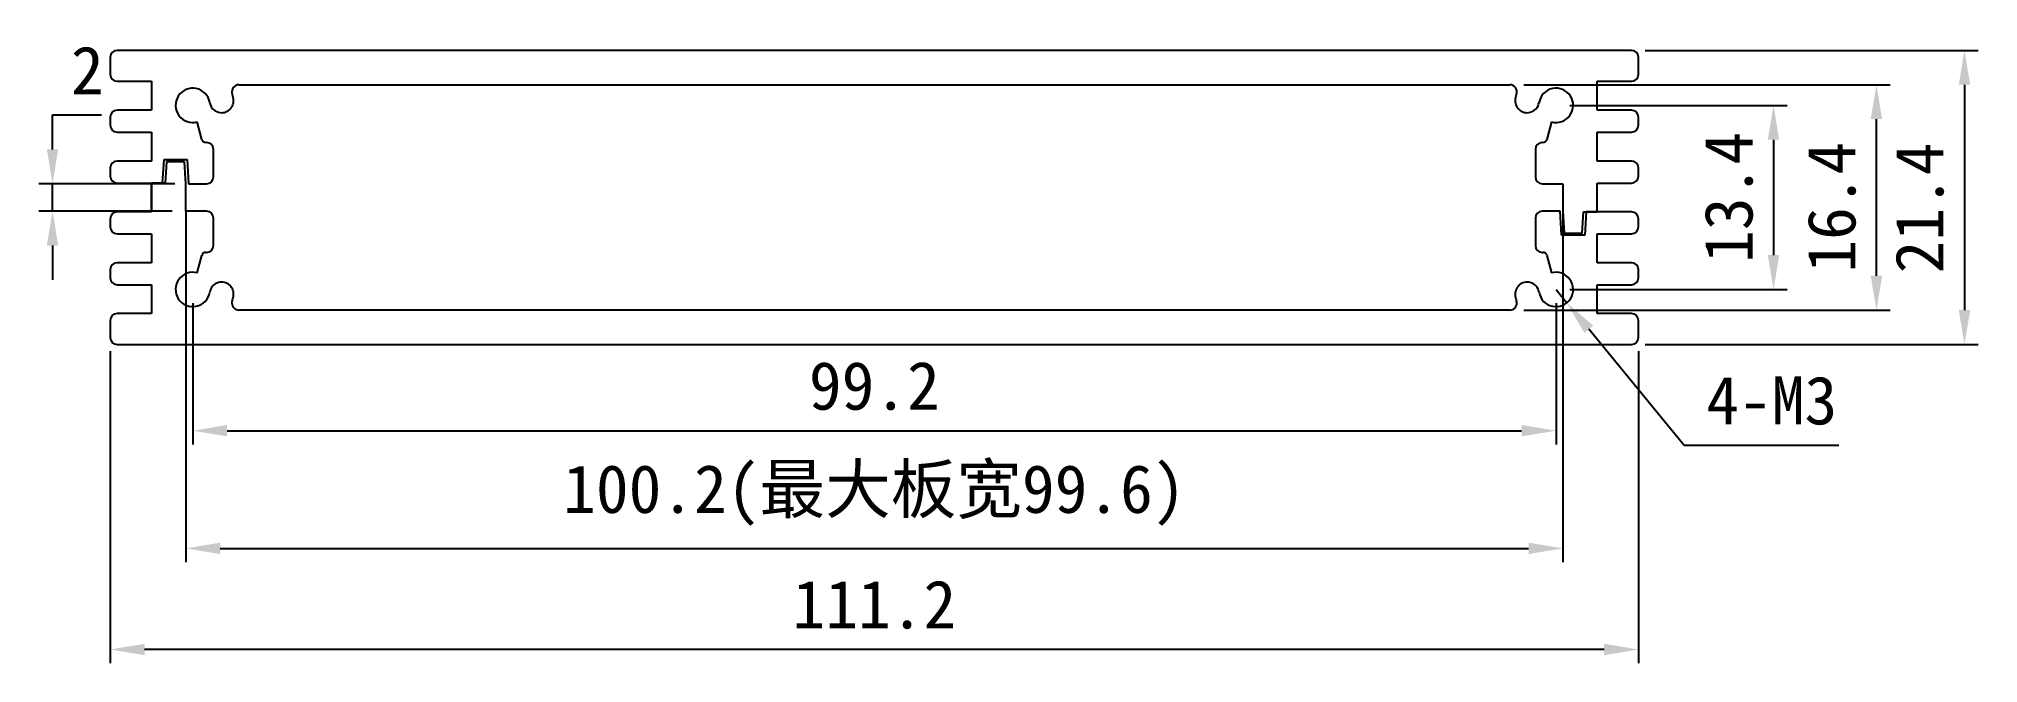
# Model space of a CAD drawing. Header units: inches. Extents: x -5 to 136, y -23 to 22.
import ezdxf

# ---------------------------------------------------------------- set-up
doc = ezdxf.new("R2010")
doc.units = ezdxf.units.IN
doc.header["$MEASUREMENT"] = 0
doc.layers.add('1', color=30, linetype='Continuous')
doc.styles.get("Standard").update_dxf_attribs({"font": 'simhei.ttf'})
doc.dimstyles.new('AM_ISO', dxfattribs={"dimtxt": 3.5, "dimasz": 2.5, "dimexe": 1, "dimexo": 1, "dimgap": 1.5, "dimtad": 1, "dimtoh": 1, "dimdec": 1, "dimdsep": 46, "dimtxsty": 'Standard', "dimcen": 0, "dimclrd": 256, "dimclre": 256, "dimclrt": 256, "dimadec": 0, "dimazin": 2, "dimtp": 0.1, "dimtm": 0.1, "dimtfac": 0.71, "dimtdec": 1, "dimtmove": 0, "dimatfit": 3, "dimfxl": 1, "dimlwd": -1, "dimlwe": -1, "dimarcsym": 0})

# ---------------------------------------------------------------- blocks, each defined once
blk = doc.blocks.new('*D2')
for p, q in [((111.7, 21.4), (135.92, 21.4)), ((134.92, 18.9), (134.92, 2.5)), ((111.7, 0), (135.92, 0))]:
    blk.add_line(p, q)
for points in [[(134.51, 18.9), (135.34, 18.9), (134.92, 21.4)], [(134.51, 2.5), (135.34, 2.5), (134.92, 0)]]:
    blk.add_solid(points)
at = {"layer": 'Defpoints', "color": 0}
for p in [(110.7, 21.4), (110.7, 0), (134.92, 0)]:
    blk.add_point(p, dxfattribs=at)
at = {"insert": (131.67, 9.93), "char_height": 3.5, "attachment_point": 5, "rotation": 90}
blk.add_mtext('21.4', dxfattribs=at)
blk = doc.blocks.new('*D3')
for p, q in [((0, -0.5), (0, -23.2)), ((111.2, -0.5), (111.2, -23.2)), ((108.7, -22.2), (2.5, -22.2))]:
    blk.add_line(p, q)
for points in [[(2.5, -21.79), (2.5, -22.62), (0, -22.2)], [(108.7, -21.79), (108.7, -22.62), (111.2, -22.2)]]:
    blk.add_solid(points)
at = {"layer": 'Defpoints', "color": 0}
for p in [(0, 0.5), (111.2, 0.5), (0, -22.2)]:
    blk.add_point(p, dxfattribs=at)
at = {"insert": (55.6, -18.95), "char_height": 3.5, "attachment_point": 5}
blk.add_mtext('111.2', dxfattribs=at)
blk = doc.blocks.new('*D4')
for p, q in [((-4.2, 14.2), (-4.2, 16.7)), ((-4.2, 16.7), (-0.64, 16.7)), ((4.7, 11.7), (-5.2, 11.7)), ((-4.2, 9.7), (-4.2, 11.7)), ((4.5, 9.7), (-5.2, 9.7)), ((-4.2, 7.2), (-4.2, 4.7))]:
    blk.add_line(p, q)
for points in [[(-4.62, 14.2), (-3.79, 14.2), (-4.2, 11.7)], [(-4.62, 7.2), (-3.79, 7.2), (-4.2, 9.7)]]:
    blk.add_solid(points)
at = {"layer": 'Defpoints', "color": 0}
for p in [(-4.2, 11.7), (5.7, 11.7), (5.5, 9.7)]:
    blk.add_point(p, dxfattribs=at)
at = {"insert": (-1.67, 19.95), "char_height": 3.5, "attachment_point": 5}
blk.add_mtext('2', dxfattribs=at)
blk = doc.blocks.new('*D5')
for p, q in [((102.85, 18.9), (129.52, 18.9)), ((128.52, 5), (128.52, 16.4)), ((102.85, 2.5), (129.52, 2.5))]:
    blk.add_line(p, q)
for points in [[(128.1, 16.4), (128.93, 16.4), (128.52, 18.9)], [(128.1, 5), (128.93, 5), (128.52, 2.5)]]:
    blk.add_solid(points)
at = {"layer": 'Defpoints', "color": 0}
for p in [(101.85, 18.9), (128.52, 18.9), (101.85, 2.5)]:
    blk.add_point(p, dxfattribs=at)
at = {"insert": (125.27, 9.99), "char_height": 3.5, "attachment_point": 5, "rotation": 90}
blk.add_mtext('16.4', dxfattribs=at)
blk = doc.blocks.new('*D6')
for p, q in [((105.2, 4), (105.99, 3.03)), ((114.53, -7.35), (107.58, 1.1)), ((125.78, -7.35), (114.53, -7.35))]:
    blk.add_line(p, q)
blk.add_solid([(107.9, 1.37), (107.26, 0.84), (105.99, 3.03)])
at = {"layer": 'Defpoints', "color": 0}
for p in [(105.2, 4), (105.99, 3.03)]:
    blk.add_point(p, dxfattribs=at)
at = {"insert": (120.9, -4.1), "char_height": 3.5, "attachment_point": 5}
blk.add_mtext('4-M3', dxfattribs=at)
blk = doc.blocks.new('*D7')
for p, q in [((106.2, 17.4), (122.03, 17.4)), ((121.03, 14.9), (121.03, 6.5)), ((106.2, 4), (122.03, 4))]:
    blk.add_line(p, q)
for points in [[(120.61, 14.9), (121.44, 14.9), (121.03, 17.4)], [(120.61, 6.5), (121.44, 6.5), (121.03, 4)]]:
    blk.add_solid(points)
at = {"layer": 'Defpoints', "color": 0}
for p in [(105.2, 17.4), (105.2, 4), (121.03, 4)]:
    blk.add_point(p, dxfattribs=at)
at = {"insert": (117.78, 10.7), "char_height": 3.5, "attachment_point": 5, "rotation": 90}
blk.add_mtext('13.4', dxfattribs=at)
blk = doc.blocks.new('*D8')
at = {"layer": '1'}
for p, q in [((5.5, 9.7), (5.5, -15.84)), ((105.7, 9.7), (105.7, -15.84)), ((8, -14.84), (103.2, -14.84))]:
    blk.add_line(p, q, dxfattribs=at)
for points in [[(8, -14.43), (8, -15.26), (5.5, -14.84)], [(103.2, -14.43), (103.2, -15.26), (105.7, -14.84)]]:
    blk.add_solid(points, dxfattribs=at)
at = {"layer": 'Defpoints', "color": 0}
for p in [(5.5, 10.7), (105.7, 10.7), (105.7, -14.84)]:
    blk.add_point(p, dxfattribs=at)
at = {"layer": '1', "insert": (55.6, -10.98), "char_height": 3.5, "attachment_point": 5}
blk.add_mtext('100.2(最大板宽99.6)', dxfattribs=at)
blk = doc.blocks.new('*D9')
for p, q in [((6, 3), (6, -7.28)), ((105.2, 3), (105.2, -7.28)), ((8.5, -6.28), (102.7, -6.28))]:
    blk.add_line(p, q)
for points in [[(8.5, -5.86), (8.5, -6.69), (6, -6.28)], [(102.7, -5.86), (102.7, -6.69), (105.2, -6.28)]]:
    blk.add_solid(points)
at = {"layer": 'Defpoints', "color": 0}
for p in [(6, 4), (105.2, 4), (105.2, -6.28)]:
    blk.add_point(p, dxfattribs=at)
at = {"insert": (55.6, -3.03), "char_height": 3.5, "attachment_point": 5}
blk.add_mtext('99.2', dxfattribs=at)

msp = doc.modelspace()

# ---------------------------------------------------------------- linework, layer by layer
for p, q in [((110.7, 21.4), (0.5, 21.4)), ((0, 20.9), (0, 19.65)), ((111.2, 19.65), (111.2, 20.9)), ((0.5, 19.15), (3, 19.15)), ((3, 19.15), (3, 17.05)), ((9.35, 18.9), (101.85, 18.9)), ((108.2, 17.05), (108.2, 19.15)), ((108.2, 19.15), (110.7, 19.15)), ((3, 17.05), (0.5, 17.05)), ((110.7, 17.05), (108.2, 17.05)), ((0, 16.55), (0, 15.95)), ((6.66, 14.92), (6.32, 16.19)), ((103.33, 16.9), (103.33, 16.9)), ((104.88, 16.19), (104.54, 14.92)), ((111.2, 15.95), (111.2, 16.55)), ((0.5, 15.45), (3, 15.45)), ((3, 15.45), (3, 13.35)), ((7, 14.7), (6.95, 14.7)), ((7.5, 12.2), (7.5, 14.2)), ((103.7, 14.2), (103.7, 12.2)), ((104.25, 14.7), (104.2, 14.7)), ((108.2, 13.35), (108.2, 15.45)), ((108.2, 15.45), (110.7, 15.45)), ((0, 12.85), (0, 12.25)), ((3, 13.35), (0.5, 13.35)), ((3.8, 11.75), (3.91, 13.45)), ((3.91, 13.45), (5.59, 13.45)), ((4.1, 13.3), (4, 11.75)), ((5.4, 13.3), (4.1, 13.3)), ((5.5, 11.7), (5.4, 13.3)), ((5.59, 13.45), (5.7, 11.7)), ((110.7, 13.35), (108.2, 13.35)), ((111.2, 12.25), (111.2, 12.85)), ((0.5, 11.75), (3.8, 11.75)), ((4, 11.75), (3, 11.75)), ((3, 11.75), (3, 9.65)), ((3, 9.65), (3, 11.75)), ((5.5, 9.7), (5.5, 11.7)), ((5.7, 11.7), (7, 11.7)), ((104.2, 11.7), (105.7, 11.7)), ((105.7, 11.7), (105.7, 9.7)), ((108.2, 9.65), (108.2, 11.75)), ((108.2, 11.75), (110.7, 11.75)), ((0, 9.15), (0, 8.55)), ((3, 9.65), (0.5, 9.65)), ((7, 9.7), (5.5, 9.7)), ((7.5, 7.2), (7.5, 9.2)), ((103.7, 9.2), (103.7, 7.2)), ((105.5, 9.7), (104.2, 9.7)), ((105.61, 7.95), (105.5, 9.7)), ((105.7, 9.7), (105.8, 8.1)), ((107.1, 8.1), (107.2, 9.65)), ((107.2, 9.65), (108.2, 9.65)), ((107.4, 9.65), (107.29, 7.95)), ((110.7, 9.65), (107.4, 9.65)), ((111.2, 8.55), (111.2, 9.15)), ((0.5, 8.05), (3, 8.05)), ((3, 8.05), (3, 5.95)), ((107.29, 7.95), (105.61, 7.95)), ((105.8, 8.1), (107.1, 8.1)), ((108.2, 5.95), (108.2, 8.05)), ((108.2, 8.05), (110.7, 8.05)), ((3, 5.95), (0.5, 5.95)), ((6.32, 5.21), (6.66, 6.48)), ((6.95, 6.7), (7, 6.7)), ((104.2, 6.7), (104.25, 6.7)), ((104.54, 6.48), (104.88, 5.21)), ((110.7, 5.95), (108.2, 5.95)), ((0, 5.45), (0, 4.85)), ((0.5, 4.35), (3, 4.35)), ((3, 4.35), (3, 2.25)), ((7.87, 4.5), (7.87, 4.5)), ((108.2, 2.25), (108.2, 4.35)), ((108.2, 4.35), (110.7, 4.35)), ((111.2, 4.85), (111.2, 5.45)), ((0, 1.75), (0, 0.5)), ((3, 2.25), (0.5, 2.25)), ((101.85, 2.5), (9.35, 2.5)), ((110.7, 2.25), (108.2, 2.25)), ((111.2, 0.5), (111.2, 1.75)), ((0.5, 0), (110.7, 0))]:
    msp.add_line(p, q)
for centre, radius, start, end in [((0.5, 20.9), 0.5, 90, 180), ((110.7, 20.9), 0.5, 0, 90), ((0.5, 19.65), 0.5, 180, 270), ((6, 17.4), 1.25, 9.4026, 285), ((9.35, 18.4), 0.5, 90, 196.6015), ((101.85, 18.4), 0.5, 343.3985, 90), ((105.2, 17.4), 1.25, 255, 170.5974), ((110.7, 19.65), 0.5, 270, 0), ((0.5, 16.55), 0.5, 90, 180), ((8.1, 17.75), 0.88, 189.4026, 254.8949), ((8.1, 17.74), 0.875, 255.1054, 9.3157), ((6, 17.4), 3, 9.3157, 16.6015), ((103.1, 17.74), 0.875, 170.6843, 285), ((105.2, 17.4), 3, 163.3985, 170.6843), ((103.1, 17.75), 0.88, 285, 350.5974), ((110.7, 16.55), 0.5, 0, 90), ((0.5, 15.95), 0.5, 180, 270), ((110.7, 15.95), 0.5, 270, 0), ((6.95, 15), 0.3, 195, 270), ((7, 14.2), 0.5, 360, 90), ((104.2, 14.2), 0.5, 90, 180), ((104.25, 15), 0.3, 270, 345), ((0.5, 12.85), 0.5, 90, 180), ((110.7, 12.85), 0.5, 0, 90), ((0.5, 12.25), 0.5, 180, 270), ((7, 12.2), 0.5, 270, 0), ((104.2, 12.2), 0.5, 180, 270), ((104.2, 12.2), 0.5, 180, 270), ((110.7, 12.25), 0.5, 270, 0), ((0.5, 9.15), 0.5, 90, 180), ((0.5, 8.55), 0.5, 180, 270), ((7, 9.2), 0.5, 0, 90), ((104.2, 9.2), 0.5, 90, 180), ((110.7, 9.15), 0.5, 0, 90), ((110.7, 8.55), 0.5, 270, 0), ((7, 7.2), 0.5, 270, 0), ((104.2, 7.2), 0.5, 180, 270), ((0.5, 5.45), 0.5, 90, 180), ((6.95, 6.4), 0.3, 90, 165), ((104.25, 6.4), 0.3, 15, 90), ((110.7, 5.45), 0.5, 0, 90), ((0.5, 4.85), 0.5, 180, 270), ((6, 4), 1.25, 75, 350.5974), ((8.1, 3.65), 0.88, 105, 170.5974), ((8.1, 3.66), 0.875, 350.6843, 105), ((103.1, 3.66), 0.875, 75.1054, 189.3157), ((103.1, 3.65), 0.88, 9.4026, 74.8949), ((105.2, 4), 1.25, 189.4026, 105), ((110.7, 4.85), 0.5, 270, 0), ((9.35, 3), 0.5, 163.3985, 270), ((6, 4), 3, 343.3985, 350.6843), ((101.85, 3), 0.5, 270, 16.6015), ((105.2, 4), 3, 189.3157, 196.6015), ((0.5, 1.75), 0.5, 90, 180), ((110.7, 1.75), 0.5, 360, 90), ((0.5, 0.5), 0.5, 180, 270), ((110.7, 0.5), 0.5, 270, 0)]:
    msp.add_arc(centre, radius, start, end)

# ---------------------------------------------------------------- dimensions: what is measured, and where the dimension line sits
for base, p1, p2, angle, picture, middle in [((-4.2, 11.7), (5.5, 9.7), (5.7, 11.7), 270, '*D4', (-1.67, 19.95)), ((121.03, 4), (105.2, 17.4), (105.2, 4), 90, '*D7', (117.78, 10.7))]:
    dim = msp.add_linear_dim(base=base, p1=p1, p2=p2, angle=angle, dimstyle='AM_ISO')
    dim.commit()
    dim.dimension.update_dxf_attribs({"geometry": picture, "text_midpoint": middle})
for base, p1, p2, angle, picture, middle in [((134.92, 0), (110.7, 21.4), (110.7, 0), 270, '*D2', (134.92, 9.93)), ((128.52, 18.9), (101.85, 2.5), (101.85, 18.9), 270, '*D5', (128.52, 9.99)), ((0, -22.2), (111.2, 0.5), (0, 0.5), 180, '*D3', (55.6, -22.2))]:
    dim = msp.add_linear_dim(base=base, p1=p1, p2=p2, angle=angle, dimstyle='AM_ISO')
    dim.commit()
    dim.dimension.update_dxf_attribs({"geometry": picture, "text_midpoint": middle, "dimtype": 160})
dim = msp.add_linear_dim(base=(105.2, -6.28), p1=(6, 4), p2=(105.2, 4), dimstyle='AM_ISO')
dim.commit()
dim.dimension.update_dxf_attribs({"geometry": '*D9', "text_midpoint": (55.6, -3.03)})
dim = msp.add_radius_dim(center=(105.2, 4), mpoint=(105.99, 3.03), text='4-M3', dimstyle='AM_ISO')
dim.commit()
dim.dimension.update_dxf_attribs({"geometry": '*D6', "text_midpoint": (120.9, -7.35), "dimtype": 164})
at = {"layer": '1'}
dim = msp.add_linear_dim(base=(105.7, -14.84), p1=(5.5, 10.7), p2=(105.7, 10.7), text='<>(最大板宽99.6)', dimstyle='AM_ISO', dxfattribs=at)
dim.commit()
dim.dimension.update_dxf_attribs({"geometry": '*D8', "text_midpoint": (55.6, -14.84), "dimtype": 160})

doc.saveas('drawing.dxf')
